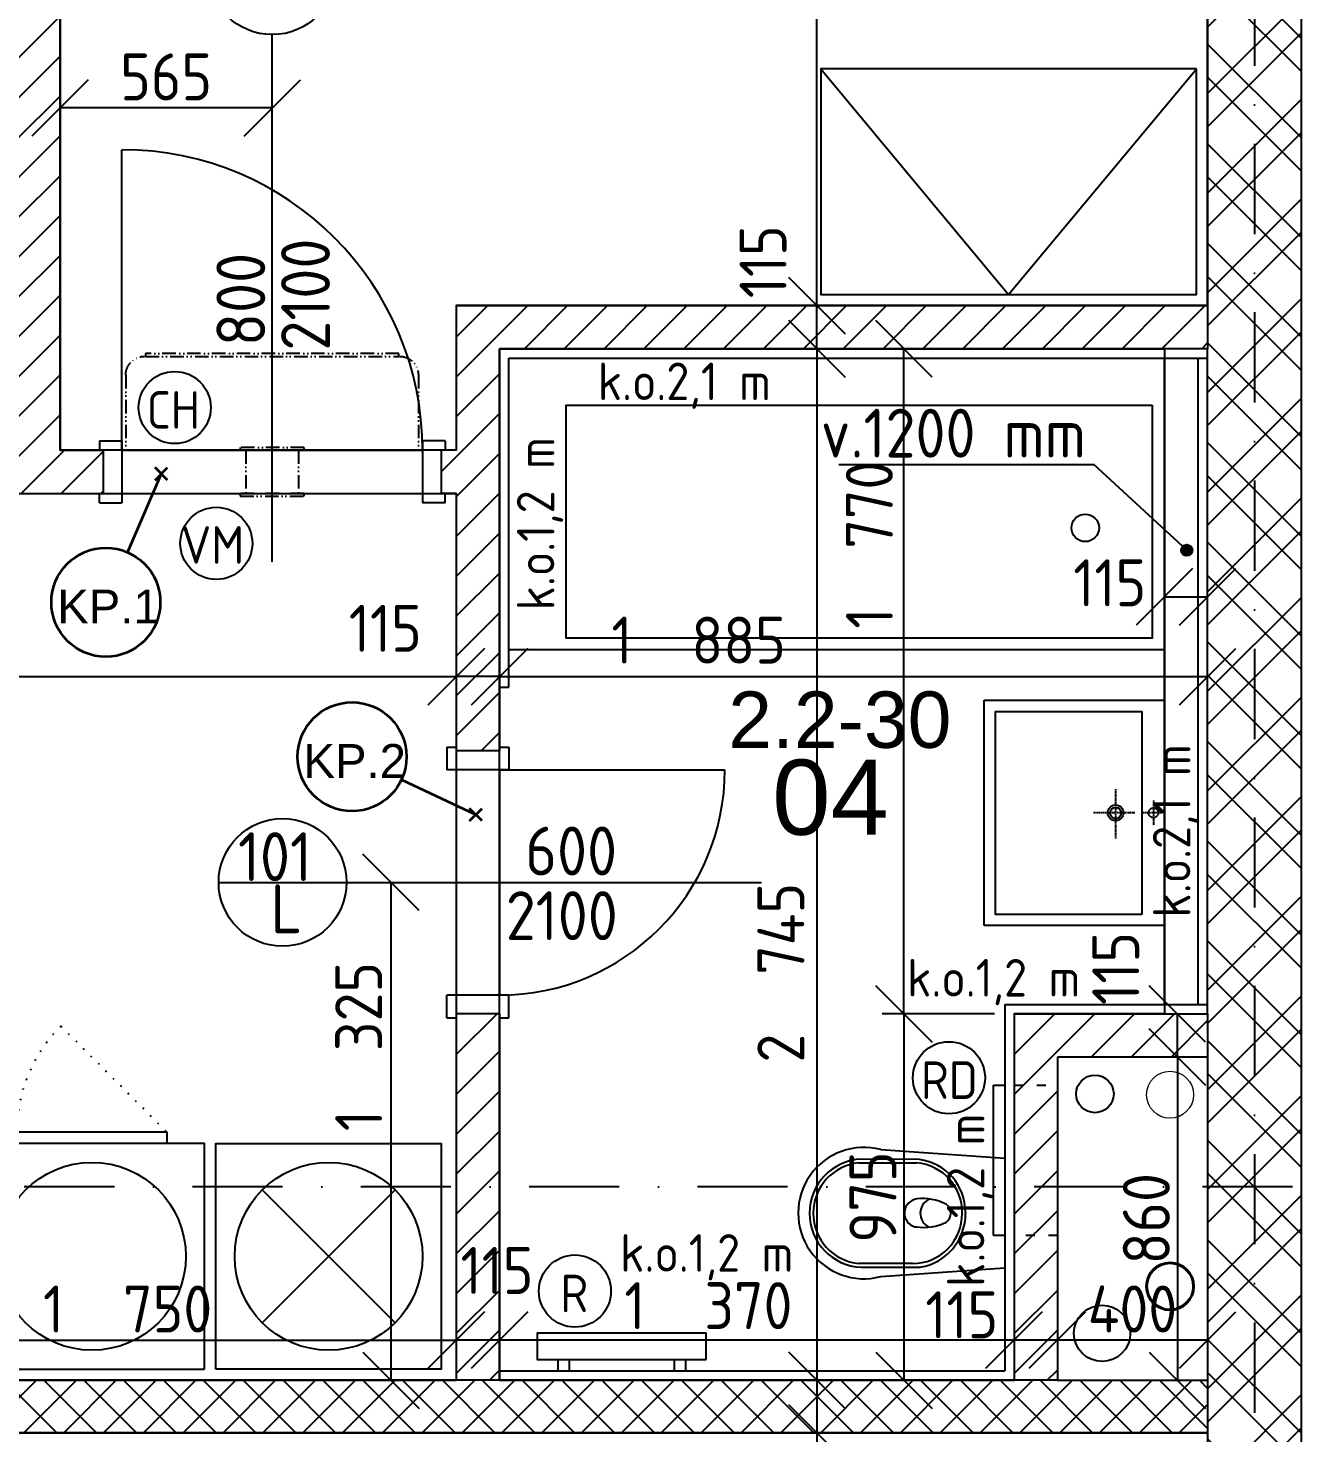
# Model space of a CAD drawing. Extents: x 4511820 to 5180432, y -1526536 to -944957.
# Drawn here: x 5004011 to 5007426, y -1252299 to -1248561 of the extents above; entities that cross this region are included whole.
import ezdxf

# ---------------------------------------------------------------- set-up
doc = ezdxf.new("R2010")
doc.units = 0
doc.header["$MEASUREMENT"] = 0
for name, pattern in [('ACAD_ISO03W100', [30, 12, -18]), ('ACAD_ISO07W100', [3.5, 0.5, -3]), ('ACAD_ISO12W100', [22, 12, -3, 0.5, -3, 0.5, -3]), ('BODKOCIARKOVANA_3', [5.6, 3, -1.3, 0, -1.3]), ('DASHED', [0.75, 0.5, -0.25])]:
    doc.linetypes.add(name, pattern=pattern)
doc.layers.get('0').update_dxf_attribs({"linetype": 'CONTINUOUS'})
doc.layers.get('Defpoints').update_dxf_attribs({"color": 61, "linetype": 'CONTINUOUS'})
for name, color, linetype in [('DVERE', 45, 'CONTINUOUS'), ('KÓTY', 4, 'CONTINUOUS'), ('MÚRY', 1, 'CONTINUOUS'), ('osi', 253, 'CONTINUOUS'), ('Plochy', 41, 'CONTINUOUS'), ('POPIS', 7, 'CONTINUOUS'), ('TENKÁ', 7, 'CONTINUOUS'), ('tzb', 153, 'CONTINUOUS'), ('Z-Kúrenie', 101, 'CONTINUOUS'), ('ZARIADENIE', 47, 'CONTINUOUS'), ('ZARIADENIE1', 145, 'CONTINUOUS'), ('ZARIADOVACIE', 144, 'CONTINUOUS'), ('ZZ-chladenie', 133, 'CONTINUOUS'), ('zz-vetr', 52, 'CONTINUOUS'), ('ŠRAFY', 82, 'CONTINUOUS')]:
    doc.layers.add(name, color=color, linetype=linetype)
for name, color, linetype, lineweight in [('preklady', 74, 'CONTINUOUS', 35), ('zz-kanal-daždová', 136, 'CONTINUOUS', 40), ('zz-kanal-splaskova', 37, 'CONTINUOUS', 18)]:
    doc.layers.add(name, color=color, linetype=linetype, lineweight=lineweight)
doc.styles.add('ARIAL', font='arial.ttf')
doc.styles.add('STYLE1', font='isocp.shx')
doc.dimstyles.new('STANDARD-50', dxfattribs={"dimtxt": 125, "dimasz": 150, "dimexe": 10, "dimexo": 200, "dimgap": 20, "dimtad": 1, "dimdsep": 46, "dimlunit": 6, "dimtxsty": 'STYLE1', "dimblk1": 'OBLIQUE', "dimblk2": 'OBLIQUE', "dimsah": 1, "dimcen": 2.5, "dimse1": 1, "dimse2": 1, "dimadec": 0, "dimazin": 0, "dimtfac": 1, "dimtmove": 1, "dimatfit": 3, "dimldrblk": 'OBLIQUE', "dimfxl": 1, "dimtolj": 1, "dimtzin": 0, "dimarcsym": 0})
pattern_1 = [(45, (515270.5, 214751.965), (-53.0330086, 53.0330086), [])]

# ---------------------------------------------------------------- blocks, each defined once
blk = doc.blocks.new('_OBLIQUE')
at = {"color": 0, "linetype": 'ByBlock'}
blk.add_line((-0.5, -0.5), (0.5, 0.5), dxfattribs=at)
blk = doc.blocks.new('*D13934')
at = {"layer": 'Defpoints', "color": 0}
for p in [(4980571, -1251714.2), (5007401, -1259734.2), (4980571, -1261503.9)]:
    blk.add_point(p, dxfattribs=at)
at = {"layer": 'KÓTY', "color": 0, "lineweight": -2}
blk.add_line((5007401, -1261503.9), (4980571, -1261503.9), dxfattribs=at)
at = {"layer": 'KÓTY', "color": 0, "linetype": 'ByBlock', "lineweight": -2, "xscale": 150, "yscale": 150, "zscale": 150, "rotation": 180}
blk.add_blockref('_OBLIQUE', (4980571, -1261503.9), dxfattribs=at)
at = {"layer": 'KÓTY', "color": 0, "linetype": 'ByBlock', "lineweight": -2, "xscale": 150, "yscale": 150, "zscale": 150}
blk.add_blockref('_OBLIQUE', (5007401, -1261503.9), dxfattribs=at)
at = {"layer": 'KÓTY', "color": 0, "insert": (4993986, -1261421.4), "char_height": 125, "attachment_point": 5, "style": 'STYLE1'}
blk.add_mtext('\\A1;26ﾠ830', dxfattribs=at)
blk = doc.blocks.new('sušička')
at = {"layer": 'ZARIADENIE1', "color": 8}
for p, q in [((4426735.8, -1162607.4), (4426382.2, -1162961)), ((4426382.2, -1162607.4), (4426735.8, -1162961))]:
    blk.add_line(p, q, dxfattribs=at)
blk.add_lwpolyline([(4426259, -1163084.2), (4426259, -1162484.2), (4426859, -1162484.2), (4426859, -1163084.2)], close=True, dxfattribs=at)
blk.add_circle((4426559, -1162784.2), 250, dxfattribs=at)
blk = doc.blocks.new('pračka')
at = {"layer": 'ZARIADENIE1', "color": 8, "linetype": 'ACAD_ISO07W100', "ltscale": 8}
blk.add_line((4536136.9, -1117296.3), (4536419.7, -1117579.2), dxfattribs=at)
at = {"layer": 'ZARIADENIE1', "color": 8}
for p, q in [((4536419.7, -1117579.2), (4536019.7, -1117579.2)), ((4536019.7, -1117609.2), (4536019.7, -1117579.2)), ((4536419.7, -1117609.2), (4536419.7, -1117579.2))]:
    blk.add_line(p, q, dxfattribs=at)
blk.add_lwpolyline([(4536519.7, -1118209.2), (4536519.7, -1117609.2), (4535919.7, -1117609.2), (4535919.7, -1118209.2)], close=True, dxfattribs=at)
blk.add_circle((4536219.7, -1117909.2), 250, dxfattribs=at)
at = {"layer": 'ZARIADENIE1', "color": 8, "linetype": 'ACAD_ISO07W100', "ltscale": 8}
blk.add_arc((4536419.7, -1117579.2), 400, 135, 180, dxfattribs=at)
blk = doc.blocks.new('SKRINA')
at = {"layer": 'ZARIADENIE'}
for p, q in [((4449069, -1324645.2), (4448469, -1324145.2)), ((4448469, -1325145.2), (4449069, -1324645.2))]:
    blk.add_line(p, q, dxfattribs=at)
blk.add_lwpolyline([(4448469, -1324145.2), (4448469, -1325145.2), (4449069, -1325145.2), (4449069, -1324145.2)], close=True, dxfattribs=at)
blk = doc.blocks.new('*D31033')
at = {"layer": 'Defpoints', "color": 0}
for p in [(5004096, -1248578.1), (5004661, -1248578.1), (5004096, -1248773)]:
    blk.add_point(p, dxfattribs=at)
at = {"layer": 'KÓTY', "color": 0, "lineweight": -2}
blk.add_line((5004661, -1248773), (5004096, -1248773), dxfattribs=at)
at = {"layer": 'KÓTY', "color": 0, "linetype": 'ByBlock', "lineweight": -2, "xscale": 150, "yscale": 150, "zscale": 150, "rotation": 180}
blk.add_blockref('_OBLIQUE', (5004096, -1248773), dxfattribs=at)
at = {"layer": 'KÓTY', "color": 0, "linetype": 'ByBlock', "lineweight": -2, "xscale": 150, "yscale": 150, "zscale": 150}
blk.add_blockref('_OBLIQUE', (5004661, -1248773), dxfattribs=at)
at = {"layer": 'KÓTY', "color": 0, "insert": (5004378.5, -1248690.5), "char_height": 125, "attachment_point": 5, "style": 'STYLE1'}
blk.add_mtext('\\A1;565', dxfattribs=at)
blk = doc.blocks.new('*D31038')
at = {"layer": 'Defpoints', "color": 0}
for p in [(5007151, -1251299.2), (5007070.5, -1252159.2), (5007151, -1252159.2)]:
    blk.add_point(p, dxfattribs=at)
at = {"layer": 'KÓTY', "color": 0, "lineweight": -2}
blk.add_line((5007070.5, -1251299.2), (5007070.5, -1252159.2), dxfattribs=at)
at = {"layer": 'KÓTY', "color": 0, "linetype": 'ByBlock', "lineweight": -2, "xscale": 150, "yscale": 150, "zscale": 150}
for p, rotation in [((5007070.5, -1251299.2), 90), ((5007070.5, -1252159.2), 270)]:
    blk.add_blockref('_OBLIQUE', p, dxfattribs=dict(at, rotation=rotation))
at = {"layer": 'KÓTY', "color": 0, "insert": (5006988, -1251729.2), "char_height": 125, "attachment_point": 5, "rotation": 90, "style": 'STYLE1'}
blk.add_mtext('\\A1;860', dxfattribs=at)
blk = doc.blocks.new('*D31040')
at = {"layer": 'Defpoints', "color": 0}
for p in [(5006751, -1252052), (5006751, -1252159.2), (5007151, -1252159.2)]:
    blk.add_point(p, dxfattribs=at)
at = {"layer": 'KÓTY', "color": 0, "lineweight": -2}
blk.add_line((5007151, -1252052), (5006751, -1252052), dxfattribs=at)
at = {"layer": 'KÓTY', "color": 0, "linetype": 'ByBlock', "lineweight": -2, "xscale": 150, "yscale": 150, "zscale": 150, "rotation": 180}
blk.add_blockref('_OBLIQUE', (5006751, -1252052), dxfattribs=at)
at = {"layer": 'KÓTY', "color": 0, "linetype": 'ByBlock', "lineweight": -2, "xscale": 150, "yscale": 150, "zscale": 150}
blk.add_blockref('_OBLIQUE', (5007151, -1252052), dxfattribs=at)
at = {"layer": 'KÓTY', "color": 0, "insert": (5006951, -1251969.5), "char_height": 125, "attachment_point": 5, "style": 'STYLE1'}
blk.add_mtext('\\A1;400', dxfattribs=at)
blk = doc.blocks.new('*D31042')
at = {"layer": 'Defpoints', "color": 0}
for p in [(5006636, -1252052), (5006636, -1252052), (5006751, -1252052)]:
    blk.add_point(p, dxfattribs=at)
at = {"layer": 'KÓTY', "color": 0, "lineweight": -2}
blk.add_line((5006751, -1252052), (5006636, -1252052), dxfattribs=at)
at = {"layer": 'KÓTY', "color": 0, "linetype": 'ByBlock', "lineweight": -2, "xscale": 150, "yscale": 150, "zscale": 150, "rotation": 180}
blk.add_blockref('_OBLIQUE', (5006636, -1252052), dxfattribs=at)
at = {"layer": 'KÓTY', "color": 0, "linetype": 'ByBlock', "lineweight": -2, "xscale": 150, "yscale": 150, "zscale": 150}
blk.add_blockref('_OBLIQUE', (5006751, -1252052), dxfattribs=at)
at = {"layer": 'KÓTY', "color": 0, "insert": (5006496.5, -1251985), "char_height": 125, "attachment_point": 5, "style": 'STYLE1'}
blk.add_mtext('\\A1;115', dxfattribs=at)
blk = doc.blocks.new('*D31043')
at = {"layer": 'Defpoints', "color": 0}
for p in [(5006751, -1251184.2), (5007070.5, -1251184.2), (5006751, -1251299.2)]:
    blk.add_point(p, dxfattribs=at)
at = {"layer": 'KÓTY', "color": 0, "lineweight": -2}
blk.add_line((5007070.5, -1251299.2), (5007070.5, -1251184.2), dxfattribs=at)
at = {"layer": 'KÓTY', "color": 0, "linetype": 'ByBlock', "lineweight": -2, "xscale": 150, "yscale": 150, "zscale": 150}
for p, rotation in [((5007070.5, -1251184.2), 90), ((5007070.5, -1251299.2), 270)]:
    blk.add_blockref('_OBLIQUE', p, dxfattribs=dict(at, rotation=rotation))
at = {"layer": 'KÓTY', "color": 0, "insert": (5006906.5, -1251063), "char_height": 125, "attachment_point": 5, "rotation": 90, "style": 'STYLE1'}
blk.add_mtext('\\A1;115', dxfattribs=at)
blk = doc.blocks.new('*D31044')
at = {"layer": 'Defpoints', "color": 0}
for p in [(5004096, -1248063.5), (5004096, -1249299.2), (5005151, -1249299.2)]:
    blk.add_point(p, dxfattribs=at)
at = {"layer": 'KÓTY', "color": 0, "lineweight": -2}
blk.add_line((5005151, -1248063.5), (5004096, -1248063.5), dxfattribs=at)
at = {"layer": 'KÓTY', "color": 0, "linetype": 'ByBlock', "lineweight": -2, "xscale": 150, "yscale": 150, "zscale": 150, "rotation": 180}
blk.add_blockref('_OBLIQUE', (5004096, -1248063.5), dxfattribs=at)
at = {"layer": 'KÓTY', "color": 0, "linetype": 'ByBlock', "lineweight": -2, "xscale": 150, "yscale": 150, "zscale": 150}
blk.add_blockref('_OBLIQUE', (5005151, -1248063.5), dxfattribs=at)
at = {"layer": 'KÓTY', "color": 0, "insert": (5004623.5, -1247981), "char_height": 125, "attachment_point": 5, "style": 'STYLE1'}
blk.add_mtext('\\A1;1ﾠ055', dxfattribs=at)
blk = doc.blocks.new('*D31045')
at = {"layer": 'Defpoints', "color": 0}
for p in [(5007151, -1248063.5), (5005151, -1249299.2), (5007151, -1249299.2)]:
    blk.add_point(p, dxfattribs=at)
at = {"layer": 'KÓTY', "color": 0, "lineweight": -2}
blk.add_line((5005151, -1248063.5), (5007151, -1248063.5), dxfattribs=at)
at = {"layer": 'KÓTY', "color": 0, "linetype": 'ByBlock', "lineweight": -2, "xscale": 150, "yscale": 150, "zscale": 150, "rotation": 180}
blk.add_blockref('_OBLIQUE', (5005151, -1248063.5), dxfattribs=at)
at = {"layer": 'KÓTY', "color": 0, "linetype": 'ByBlock', "lineweight": -2, "xscale": 150, "yscale": 150, "zscale": 150}
blk.add_blockref('_OBLIQUE', (5007151, -1248063.5), dxfattribs=at)
at = {"layer": 'KÓTY', "color": 0, "insert": (5006151, -1247981), "char_height": 125, "attachment_point": 5, "style": 'STYLE1'}
blk.add_mtext('\\A1;2ﾠ000', dxfattribs=at)
blk = doc.blocks.new('*D31046')
at = {"layer": 'Defpoints', "color": 0}
for p in [(5006636, -1251184.2), (5006342.5, -1252159.2), (5006636, -1252159.2)]:
    blk.add_point(p, dxfattribs=at)
at = {"layer": 'KÓTY', "color": 0, "lineweight": -2}
blk.add_line((5006342.5, -1251184.2), (5006342.5, -1252159.2), dxfattribs=at)
at = {"layer": 'KÓTY', "color": 0, "linetype": 'ByBlock', "lineweight": -2, "xscale": 150, "yscale": 150, "zscale": 150}
for p, rotation in [((5006342.5, -1251184.2), 90), ((5006342.5, -1252159.2), 270)]:
    blk.add_blockref('_OBLIQUE', p, dxfattribs=dict(at, rotation=rotation))
at = {"layer": 'KÓTY', "color": 0, "insert": (5006260, -1251671.7), "char_height": 125, "attachment_point": 5, "rotation": 90, "style": 'STYLE1'}
blk.add_mtext('\\A1;975', dxfattribs=at)
blk = doc.blocks.new('*D31047')
at = {"layer": 'Defpoints', "color": 0}
for p in [(5006342.5, -1249414.2), (5006636, -1249414.2), (5006636, -1251184.2)]:
    blk.add_point(p, dxfattribs=at)
at = {"layer": 'KÓTY', "color": 0, "lineweight": -2}
blk.add_line((5006342.5, -1251184.2), (5006342.5, -1249414.2), dxfattribs=at)
at = {"layer": 'KÓTY', "color": 0, "linetype": 'ByBlock', "lineweight": -2, "xscale": 150, "yscale": 150, "zscale": 150}
for p, rotation in [((5006342.5, -1249414.2), 90), ((5006342.5, -1251184.2), 270)]:
    blk.add_blockref('_OBLIQUE', p, dxfattribs=dict(at, rotation=rotation))
at = {"layer": 'KÓTY', "color": 0, "insert": (5006250.5, -1249935.5), "char_height": 125, "attachment_point": 5, "rotation": 90, "style": 'STYLE1'}
blk.add_mtext('\\A1;1ﾠ770', dxfattribs=at)
blk = doc.blocks.new('*D31048')
at = {"layer": 'Defpoints', "color": 0}
for p in [(5005266, -1249414.2), (5005266, -1252159.2), (5006111, -1252159.2)]:
    blk.add_point(p, dxfattribs=at)
at = {"layer": 'KÓTY', "color": 0, "lineweight": -2}
blk.add_line((5006111, -1249414.2), (5006111, -1252159.2), dxfattribs=at)
at = {"layer": 'KÓTY', "color": 0, "linetype": 'ByBlock', "lineweight": -2, "xscale": 150, "yscale": 150, "zscale": 150}
for p, rotation in [((5006111, -1249414.2), 90), ((5006111, -1252159.2), 270)]:
    blk.add_blockref('_OBLIQUE', p, dxfattribs=dict(at, rotation=rotation))
at = {"layer": 'KÓTY', "color": 0, "insert": (5006015, -1251074.5), "char_height": 125, "attachment_point": 5, "rotation": 90, "style": 'STYLE1'}
blk.add_mtext('\\A1;2ﾠ745', dxfattribs=at)
blk = doc.blocks.new('*D31049')
at = {"layer": 'Defpoints', "color": 0}
for p in [(5004858.3, -1250834.2), (5004858.3, -1252159.2), (5004977, -1252159.2)]:
    blk.add_point(p, dxfattribs=at)
at = {"layer": 'KÓTY', "color": 0, "lineweight": -2}
blk.add_line((5004977, -1250834.2), (5004977, -1252159.2), dxfattribs=at)
at = {"layer": 'KÓTY', "color": 0, "linetype": 'ByBlock', "lineweight": -2, "xscale": 150, "yscale": 150, "zscale": 150}
for p, rotation in [((5004977, -1250834.2), 90), ((5004977, -1252159.2), 270)]:
    blk.add_blockref('_OBLIQUE', p, dxfattribs=dict(at, rotation=rotation))
at = {"layer": 'KÓTY', "color": 0, "insert": (5004891, -1251271), "char_height": 125, "attachment_point": 5, "rotation": 90, "style": 'STYLE1'}
blk.add_mtext('\\A1;1ﾠ325', dxfattribs=at)
blk = doc.blocks.new('*D31050')
at = {"layer": 'Defpoints', "color": 0}
for p in [(5006111, -1249299.2), (5007151, -1249299.2), (5007151, -1249414.2)]:
    blk.add_point(p, dxfattribs=at)
at = {"layer": 'KÓTY', "color": 0, "lineweight": -2}
blk.add_line((5006111, -1249414.2), (5006111, -1249299.2), dxfattribs=at)
at = {"layer": 'KÓTY', "color": 0, "linetype": 'ByBlock', "lineweight": -2, "xscale": 150, "yscale": 150, "zscale": 150}
for p, rotation in [((5006111, -1249299.2), 90), ((5006111, -1249414.2), 270)]:
    blk.add_blockref('_OBLIQUE', p, dxfattribs=dict(at, rotation=rotation))
at = {"layer": 'KÓTY', "color": 0, "insert": (5005967.5, -1249182.5), "char_height": 125, "attachment_point": 5, "rotation": 90, "style": 'STYLE1'}
blk.add_mtext('\\A1;115', dxfattribs=at)
blk = doc.blocks.new('*D31051')
at = {"layer": 'Defpoints', "color": 0}
for p in [(5006111, -1245184.2), (5007151, -1245184.2), (5007151, -1249299.2)]:
    blk.add_point(p, dxfattribs=at)
at = {"layer": 'KÓTY', "color": 0, "lineweight": -2}
blk.add_line((5006111, -1249299.2), (5006111, -1245184.2), dxfattribs=at)
at = {"layer": 'KÓTY', "color": 0, "linetype": 'ByBlock', "lineweight": -2, "xscale": 150, "yscale": 150, "zscale": 150}
for p, rotation in [((5006111, -1245184.2), 90), ((5006111, -1249299.2), 270)]:
    blk.add_blockref('_OBLIQUE', p, dxfattribs=dict(at, rotation=rotation))
at = {"layer": 'KÓTY', "color": 0, "insert": (5006028.5, -1247241.7), "char_height": 125, "attachment_point": 5, "rotation": 90, "style": 'STYLE1'}
blk.add_mtext('\\A1;4ﾠ115', dxfattribs=at)
blk = doc.blocks.new('*D31054')
at = {"layer": 'Defpoints', "color": 0}
for p in [(5000811, -1249799.2), (5005151, -1249799.2), (5005151, -1250286.5)]:
    blk.add_point(p, dxfattribs=at)
at = {"layer": 'KÓTY', "color": 0, "lineweight": -2}
blk.add_line((5000811, -1250286.5), (5005151, -1250286.5), dxfattribs=at)
at = {"layer": 'KÓTY', "color": 0, "linetype": 'ByBlock', "lineweight": -2, "xscale": 150, "yscale": 150, "zscale": 150, "rotation": 180}
blk.add_blockref('_OBLIQUE', (5000811, -1250286.5), dxfattribs=at)
at = {"layer": 'KÓTY', "color": 0, "linetype": 'ByBlock', "lineweight": -2, "xscale": 150, "yscale": 150, "zscale": 150}
blk.add_blockref('_OBLIQUE', (5005151, -1250286.5), dxfattribs=at)
at = {"layer": 'KÓTY', "color": 0, "insert": (5002981, -1250204), "char_height": 125, "attachment_point": 5, "style": 'STYLE1'}
blk.add_mtext('\\A1;4ﾠ340', dxfattribs=at)
blk = doc.blocks.new('*D31055')
at = {"layer": 'Defpoints', "color": 0}
for p in [(5005151, -1250286.5), (5005151, -1250484.2), (5005266, -1250484.2)]:
    blk.add_point(p, dxfattribs=at)
at = {"layer": 'KÓTY', "color": 0, "lineweight": -2}
blk.add_line((5005266, -1250286.5), (5005151, -1250286.5), dxfattribs=at)
at = {"layer": 'KÓTY', "color": 0, "linetype": 'ByBlock', "lineweight": -2, "xscale": 150, "yscale": 150, "zscale": 150, "rotation": 180}
blk.add_blockref('_OBLIQUE', (5005151, -1250286.5), dxfattribs=at)
at = {"layer": 'KÓTY', "color": 0, "linetype": 'ByBlock', "lineweight": -2, "xscale": 150, "yscale": 150, "zscale": 150}
blk.add_blockref('_OBLIQUE', (5005266, -1250286.5), dxfattribs=at)
at = {"layer": 'KÓTY', "color": 0, "insert": (5004962, -1250158), "char_height": 125, "attachment_point": 5, "style": 'STYLE1'}
blk.add_mtext('\\A1;115', dxfattribs=at)
blk = doc.blocks.new('*D31056')
at = {"layer": 'Defpoints', "color": 0}
for p in [(5003401, -1251627.2), (5005151, -1251627.2), (5005151, -1252052)]:
    blk.add_point(p, dxfattribs=at)
at = {"layer": 'KÓTY', "color": 0, "lineweight": -2}
blk.add_line((5003401, -1252052), (5005151, -1252052), dxfattribs=at)
at = {"layer": 'KÓTY', "color": 0, "linetype": 'ByBlock', "lineweight": -2, "xscale": 150, "yscale": 150, "zscale": 150, "rotation": 180}
blk.add_blockref('_OBLIQUE', (5003401, -1252052), dxfattribs=at)
at = {"layer": 'KÓTY', "color": 0, "linetype": 'ByBlock', "lineweight": -2, "xscale": 150, "yscale": 150, "zscale": 150}
blk.add_blockref('_OBLIQUE', (5005151, -1252052), dxfattribs=at)
at = {"layer": 'KÓTY', "color": 0, "insert": (5004276, -1251969.5), "char_height": 125, "attachment_point": 5, "style": 'STYLE1'}
blk.add_mtext('\\A1;1ﾠ750', dxfattribs=at)
blk = doc.blocks.new('*D31057')
at = {"layer": 'Defpoints', "color": 0}
for p in [(5005266, -1252052), (5005266, -1252159.2), (5006636, -1252159.2)]:
    blk.add_point(p, dxfattribs=at)
at = {"layer": 'KÓTY', "color": 0, "lineweight": -2}
blk.add_line((5006636, -1252052), (5005266, -1252052), dxfattribs=at)
at = {"layer": 'KÓTY', "color": 0, "linetype": 'ByBlock', "lineweight": -2, "xscale": 150, "yscale": 150, "zscale": 150, "rotation": 180}
blk.add_blockref('_OBLIQUE', (5005266, -1252052), dxfattribs=at)
at = {"layer": 'KÓTY', "color": 0, "linetype": 'ByBlock', "lineweight": -2, "xscale": 150, "yscale": 150, "zscale": 150}
blk.add_blockref('_OBLIQUE', (5006636, -1252052), dxfattribs=at)
at = {"layer": 'KÓTY', "color": 0, "insert": (5005822, -1251960.5), "char_height": 125, "attachment_point": 5, "style": 'STYLE1'}
blk.add_mtext('\\A1;1ﾠ370', dxfattribs=at)
blk = doc.blocks.new('*D31058')
at = {"layer": 'Defpoints', "color": 0}
for p in [(5005151, -1252052), (5005151, -1252052), (5005266, -1252052)]:
    blk.add_point(p, dxfattribs=at)
at = {"layer": 'KÓTY', "color": 0, "lineweight": -2}
blk.add_line((5005266, -1252052), (5005151, -1252052), dxfattribs=at)
at = {"layer": 'KÓTY', "color": 0, "linetype": 'ByBlock', "lineweight": -2, "xscale": 150, "yscale": 150, "zscale": 150, "rotation": 180}
blk.add_blockref('_OBLIQUE', (5005151, -1252052), dxfattribs=at)
at = {"layer": 'KÓTY', "color": 0, "linetype": 'ByBlock', "lineweight": -2, "xscale": 150, "yscale": 150, "zscale": 150}
blk.add_blockref('_OBLIQUE', (5005266, -1252052), dxfattribs=at)
at = {"layer": 'KÓTY', "color": 0, "insert": (5005259.3, -1251867), "char_height": 125, "attachment_point": 5, "style": 'STYLE1'}
blk.add_mtext('\\A1;115', dxfattribs=at)
blk = doc.blocks.new('*D31059')
at = {"layer": 'Defpoints', "color": 0}
for p in [(5005266, -1249414.2), (5007151, -1249439.2), (5007151, -1250286.5)]:
    blk.add_point(p, dxfattribs=at)
at = {"layer": 'KÓTY', "color": 0, "lineweight": -2}
blk.add_line((5005266, -1250286.5), (5007151, -1250286.5), dxfattribs=at)
at = {"layer": 'KÓTY', "color": 0, "linetype": 'ByBlock', "lineweight": -2, "xscale": 150, "yscale": 150, "zscale": 150, "rotation": 180}
blk.add_blockref('_OBLIQUE', (5005266, -1250286.5), dxfattribs=at)
at = {"layer": 'KÓTY', "color": 0, "linetype": 'ByBlock', "lineweight": -2, "xscale": 150, "yscale": 150, "zscale": 150}
blk.add_blockref('_OBLIQUE', (5007151, -1250286.5), dxfattribs=at)
at = {"layer": 'KÓTY', "color": 0, "insert": (5005796, -1250189.5), "char_height": 125, "attachment_point": 5, "style": 'STYLE1'}
blk.add_mtext('\\A1;1ﾠ885', dxfattribs=at)
blk = doc.blocks.new('*D31060')
at = {"layer": 'Defpoints', "color": 0}
for p in [(5007036, -1250074.2), (5007151, -1250074.2), (5007151, -1250074.2)]:
    blk.add_point(p, dxfattribs=at)
at = {"layer": 'KÓTY', "color": 0, "lineweight": -2}
blk.add_line((5007036, -1250074.2), (5007151, -1250074.2), dxfattribs=at)
at = {"layer": 'KÓTY', "color": 0, "linetype": 'ByBlock', "lineweight": -2, "xscale": 150, "yscale": 150, "zscale": 150, "rotation": 180}
blk.add_blockref('_OBLIQUE', (5007036, -1250074.2), dxfattribs=at)
at = {"layer": 'KÓTY', "color": 0, "linetype": 'ByBlock', "lineweight": -2, "xscale": 150, "yscale": 150, "zscale": 150}
blk.add_blockref('_OBLIQUE', (5007151, -1250074.2), dxfattribs=at)
at = {"layer": 'KÓTY', "color": 0, "insert": (5006890.5, -1250037), "char_height": 125, "attachment_point": 5, "style": 'STYLE1'}
blk.add_mtext('\\A1;115', dxfattribs=at)
blk = doc.blocks.new('*D31061')
at = {"layer": 'Defpoints', "color": 0}
for p in [(5006111, -1252159.2), (5006111, -1252299.2), (5006111, -1252299.2)]:
    blk.add_point(p, dxfattribs=at)
at = {"layer": 'KÓTY', "color": 0, "lineweight": -2}
blk.add_line((5006111, -1252159.2), (5006111, -1252299.2), dxfattribs=at)
at = {"layer": 'KÓTY', "color": 0, "linetype": 'ByBlock', "lineweight": -2, "xscale": 150, "yscale": 150, "zscale": 150}
for p, rotation in [((5006111, -1252159.2), 90), ((5006111, -1252299.2), 270)]:
    blk.add_blockref('_OBLIQUE', p, dxfattribs=dict(at, rotation=rotation))
at = {"layer": 'KÓTY', "color": 0, "insert": (5006013, -1252441.5), "char_height": 125, "attachment_point": 5, "rotation": 90, "style": 'STYLE1'}
blk.add_mtext('\\A1;140', dxfattribs=at)
blk = doc.blocks.new('*D31062')
at = {"layer": 'Defpoints', "color": 0}
for p in [(5007151, -1252299.2), (5006111, -1258104.2), (5007151, -1258104.2)]:
    blk.add_point(p, dxfattribs=at)
at = {"layer": 'KÓTY', "color": 0, "lineweight": -2}
blk.add_line((5006111, -1252299.2), (5006111, -1258104.2), dxfattribs=at)
at = {"layer": 'KÓTY', "color": 0, "linetype": 'ByBlock', "lineweight": -2, "xscale": 150, "yscale": 150, "zscale": 150}
for p, rotation in [((5006111, -1252299.2), 90), ((5006111, -1258104.2), 270)]:
    blk.add_blockref('_OBLIQUE', p, dxfattribs=dict(at, rotation=rotation))
at = {"layer": 'KÓTY', "color": 0, "insert": (5006028.5, -1255201.7), "char_height": 125, "attachment_point": 5, "rotation": 90, "style": 'STYLE1'}
blk.add_mtext('\\A1;5ﾠ805', dxfattribs=at)
blk = doc.blocks.new('chlj3')
at = {"layer": 'ZZ-chladenie', "linetype": 'ACAD_ISO12W100', "ltscale": 3}
for p, q in [((5005195.8, -1151691.8), (5005395.8, -1151691.8)), ((5005195.8, -1152470.8), (5005395.8, -1152470.8))]:
    blk.add_line(p, q, dxfattribs=at)
blk.add_lwpolyline([(5005145.8, -1152419.2), (5005138.4, -1152419.2), (5005138.4, -1151744.5), (5005145.8, -1151744.5)], close=True, dxfattribs=at)
for centre, start, end in [((5005195.8, -1151741.8), 90, 180), ((5005195.8, -1152420.8), 180, 270)]:
    blk.add_arc(centre, 50, start, end, dxfattribs=at)

msp = doc.modelspace()

# ---------------------------------------------------------------- hatches: boundary and pattern name
at = {"layer": 'KÓTY'}
h = msp.add_hatch(color=256, dxfattribs=at)
h.dxf.hatch_style = 1
h.paths.add_polyline_path([(5007095.5, -1249965.207, 0.65381715), (5007106.522, -1249940.033, 1.52947961)])
at = {"layer": 'ŠRAFY', "ltscale": 0.25}
h = msp.add_hatch(dxfattribs=at)
h.set_pattern_fill('ANSI31', color=256, scale=600, style=0)
h.set_pattern_definition(pattern_1)
h.paths.add_polyline_path([(5004201, -1249684.226), (5004096, -1249684.226), (5004096, -1245184.226), (5003981, -1245184.226), (5003981, -1249684.226), (5003221, -1249684.226), (5003211, -1249684.226), (5003211, -1249799.226), (5003221, -1249799.226), (5003626, -1249799.226), (5004201, -1249799.226), (5004211, -1249799.226), (5004211, -1249684.226)])
at = {"layer": 'ŠRAFY'}
h = msp.add_hatch(dxfattribs=at)
h.set_pattern_fill('ANSI32', color=256, scale=500, angle=90)
h.set_pattern_definition([(135, (400449.4, -44587.94), (-132.5825215, -132.5825215), []), (135, (400449.4, -44499.55), (-132.5825215, -132.5825215), [])])
h.paths.add_polyline_path([(5007401, -1245184.226), (5007151, -1245184.226), (5007151, -1249299.226), (5007151, -1249414.226), (5007151, -1251184.226), (5007151, -1251299.226), (5007151, -1252159.226), (5007151, -1252299.226), (5007151, -1258104.226), (5007401, -1258104.226)])
h = msp.add_hatch(dxfattribs=at)
h.set_pattern_fill('ANSI32', color=256, scale=500)
h.set_pattern_definition([(45, (584112, 2493.08), (-132.5825215, 132.5825215), []), (45, (584200.39, 2493.08), (-132.5825215, 132.5825215), [])])
h.paths.add_polyline_path([(5007401, -1245184.226), (5007151, -1245184.226), (5007151, -1249299.226), (5007151, -1249414.226), (5007151, -1251184.226), (5007151, -1251299.226), (5007151, -1252159.226), (5007151, -1252299.226), (5007151, -1258104.226), (5007401, -1258104.226)])
at = {"layer": 'ŠRAFY', "ltscale": 0.25}
h = msp.add_hatch(dxfattribs=at)
h.set_pattern_fill('ANSI31', color=256, scale=600, style=0)
h.set_pattern_definition(pattern_1)
h.paths.add_polyline_path([(5005111, -1249684.226), (5005111, -1249799.226), (5005121, -1249799.226), (5005151, -1249799.226), (5005151, -1250474.226), (5005151, -1250484.226), (5005266, -1250484.226), (5005266, -1250474.226), (5005266, -1250314.226), (5005266, -1249414.226), (5007151, -1249414.226), (5007151, -1249299.226), (5005151, -1249299.226), (5005151, -1249684.226), (5005121, -1249684.226)])
h = msp.add_hatch(dxfattribs=at)
h.set_pattern_fill('ANSI31', color=256, scale=600, style=0)
h.set_pattern_definition(pattern_1)
h.paths.add_polyline_path([(5005266, -1252159.226), (5005266, -1251184.226), (5005151, -1251184.226), (5005151, -1252159.226)])
h = msp.add_hatch(dxfattribs=at)
h.set_pattern_fill('ANSI31', color=256, scale=600, style=0)
h.set_pattern_definition(pattern_1)
h.paths.add_polyline_path([(5006636, -1251184.226), (5006636, -1252159.226), (5006751, -1252159.226), (5006751, -1251299.226), (5007151, -1251299.226), (5007151, -1251184.226)])
h = msp.add_hatch(dxfattribs=at)
h.set_pattern_fill('ANSI37', color=256, scale=600, style=0)
h.set_pattern_definition([(45, (-3027222.4, 367531.64), (-53.0330086, 53.0330086), []), (135, (-3027222.4, 367531.64), (-53.0330086, -53.0330086), [])])
h.paths.add_polyline_path([(5005551, -1252299.226), (5005651, -1252299.226), (5005901, -1252299.226), (5007151, -1252299.226), (5007151, -1252159.226), (5006751, -1252159.226), (5006636, -1252159.226), (5005266, -1252159.226), (5005151, -1252159.226), (5003401, -1252159.226), (5003286, -1252159.226), (5003286, -1252299.226), (5003401, -1252299.226), (5004001, -1252299.226), (5004601, -1252299.226), (5005081, -1252299.226), (5005301, -1252299.226)])

# ---------------------------------------------------------------- linework, layer by layer
at = {"layer": 'DVERE', "ltscale": 0.25}
for p, q in [((5004661, -1249980.726), (5004661, -1248578.07)), ((5004261, -1249684.226), (5004261, -1248884.226)), ((5004201, -1249659.226), (5004261, -1249659.226)), ((5004201, -1249659.226), (5004201, -1249684.226)), ((5004261, -1249659.226), (5004261, -1249824.226)), ((5005061, -1249659.226), (5005061, -1249824.226)), ((5005121, -1249659.226), (5005061, -1249659.226)), ((5005121, -1249659.226), (5005121, -1249684.226)), ((5004261, -1249684.226), (5005061, -1249684.226)), ((5004201, -1249824.226), (5004201, -1249799.226)), ((5004261, -1249799.226), (5005061, -1249799.226)), ((5005121, -1249824.226), (5005121, -1249799.226)), ((5004201, -1249824.226), (5004261, -1249824.226)), ((5005121, -1249824.226), (5005061, -1249824.226)), ((5005126, -1250474.226), (5005126, -1250534.226)), ((5005126, -1250474.226), (5005151, -1250474.226)), ((5005266, -1250474.226), (5005291, -1250474.226)), ((5005291, -1250474.226), (5005291, -1250534.226)), ((5005291, -1250534.226), (5005126, -1250534.226)), ((5005151, -1250534.226), (5005151, -1251134.226)), ((5005266, -1250534.226), (5005266, -1251134.226)), ((5005266, -1250534.226), (5005866, -1250534.226)), ((5004518.344, -1250834.226), (5004858.344, -1250834.226)), ((5004858.344, -1250834.226), (5005963, -1250834.226)), ((5005291, -1251134.226), (5005126, -1251134.226)), ((5005126, -1251194.226), (5005126, -1251134.226)), ((5005291, -1251194.226), (5005291, -1251134.226)), ((5005126, -1251194.226), (5005151, -1251194.226)), ((5005266, -1251194.226), (5005291, -1251194.226))]:
    msp.add_line(p, q, dxfattribs=at)
for centre in [(5004661, -1248408.07), (5004688.344, -1250834.226)]:
    msp.add_circle(centre, 170, dxfattribs=at)
for centre, radius, start, end in [((5004261, -1249684.226), 800, 0, 90), ((5005266, -1250534.226), 600, 270, 0)]:
    msp.add_arc(centre, radius, start, end, dxfattribs=at)
at = {"layer": 'KÓTY'}
for p, q in [((5006169, -1249722.207), (5006848.5, -1249722.207)), ((5007095.5, -1249950.207), (5006848.5, -1249722.207)), ((5006583.5, -1251184.226), (5006285, -1251184.226))]:
    msp.add_line(p, q, dxfattribs=at)
msp.add_circle((5007095.5, -1249950.207), 15, dxfattribs=at)
at = {"layer": 'MÚRY'}
for p, q in [((5004096, -1245184.226), (5004096, -1249684.226)), ((5007151, -1249299.226), (5007151, -1245184.226)), ((5007151, -1249414.226), (5005266, -1249414.226)), ((5007151, -1250299.226), (5007151, -1249414.226)), ((5007151, -1251184.226), (5007151, -1249414.226)), ((5003211, -1249799.226), (5004211, -1249799.226)), ((5007151, -1251299.226), (5006751, -1251299.226)), ((5007151, -1252299.226), (5007151, -1258104.226))]:
    msp.add_line(p, q, dxfattribs=at)
at = {"layer": 'MÚRY', "ltscale": 0.25}
for p, q in [((5005151, -1249299.226), (5005151, -1249684.226)), ((5005151, -1249299.226), (5007151, -1249299.226)), ((5005266, -1249414.226), (5005266, -1250484.226)), ((5004096, -1249684.226), (5004211, -1249684.226)), ((5004211, -1249684.226), (5004211, -1249799.226)), ((5005111, -1249684.226), (5005111, -1249799.226)), ((5005151, -1249684.226), (5005111, -1249684.226)), ((5005151, -1249799.226), (5005111, -1249799.226)), ((5005151, -1249799.226), (5005151, -1250484.226)), ((5005266, -1250484.226), (5005151, -1250484.226)), ((5005151, -1251184.226), (5005151, -1252159.226)), ((5005266, -1251184.226), (5005151, -1251184.226)), ((5005266, -1251184.226), (5005266, -1252159.226)), ((5006636, -1251184.226), (5007151, -1251184.226)), ((5006636, -1251184.226), (5006636, -1252159.226)), ((5006751, -1251299.226), (5006751, -1252159.226)), ((5007151, -1251299.226), (5007151, -1252159.226)), ((5007151, -1251299.226), (5007151, -1252159.226)), ((5003401, -1252159.226), (5005151, -1252159.226)), ((5005266, -1252159.226), (5006636, -1252159.226)), ((5006751, -1252159.226), (5007151, -1252159.226)), ((5007151, -1252299.226), (5003401, -1252299.226))]:
    msp.add_line(p, q, dxfattribs=at)
at = {"layer": 'osi', "linetype": 'BODKOCIARKOVANA_3', "ltscale": 80}
for p, q in [((5007276, -1223327.035), (5007276, -1260844.226)), ((5041881, -1251644.226), (4978211, -1251644.226))]:
    msp.add_line(p, q, dxfattribs=at)
at = {"layer": 'Plochy'}
for points in [[(5004096, -1245184.226), (5007151, -1245184.226), (5007151, -1249299.226), (5005151, -1249299.226), (5005151, -1249684.226), (5004096, -1249684.226)], [(5005266, -1249414.226), (5007036, -1249414.226), (5007036, -1251184.226), (5006636, -1251184.226), (5006636, -1252159.226), (5005266, -1252159.226)], [(5001326, -1251984.226), (5001326, -1250854.226), (5000811, -1250854.226), (5000811, -1249799.226), (5005151, -1249799.226), (5005151, -1252159.226), (5003401, -1252159.226), (5003401, -1251419.226), (5003286, -1251419.226), (5003286, -1251984.226)], [(5000811, -1258104.226), (5000811, -1251984.226), (5003286, -1251984.226), (5003286, -1252919.226), (5003401, -1252919.226), (5003401, -1252299.226), (5007151, -1252299.226), (5007151, -1258104.226)]]:
    msp.add_lwpolyline(points, close=True, dxfattribs=at)
at = {"layer": 'preklady'}
for p, q in [((5004348.882, -1249763.651), (5004382.116, -1249730.417)), ((5004382.117, -1249763.652), (5004348.883, -1249730.418)), ((5004365.499, -1249747.034), (5004275.467, -1249955.6)), ((5005202.999, -1250654.034), (5005004.814, -1250561.222)), ((5005186.382, -1250670.651), (5005219.616, -1250637.417)), ((5005219.617, -1250670.652), (5005186.383, -1250637.418))]:
    msp.add_line(p, q, dxfattribs=at)
at = {"layer": 'preklady', "ltscale": 0.25}
for centre in [(5004218, -1250088.726), (5004873.5, -1250499.726)]:
    msp.add_circle(centre, 145, dxfattribs=at)
at = {"layer": 'TENKÁ'}
for p, q in [((5007401, -1258484.226), (5007401, -1244644.226)), ((5007151, -1249299.226), (5007151, -1249414.226)), ((5007151, -1251184.226), (5007151, -1251299.226)), ((5005266, -1252159.226), (5005151, -1252159.226)), ((5006751, -1252159.226), (5006636, -1252159.226)), ((5007151, -1252159.226), (5007151, -1252299.226))]:
    msp.add_line(p, q, dxfattribs=at)
at = {"layer": 'TENKÁ', "ltscale": 0.25}
for p, q in [((5005291, -1249439.226), (5007151, -1249439.226)), ((5005291, -1250314.226), (5005291, -1249439.226)), ((5007036, -1251159.226), (5007036, -1249439.226)), ((5007126, -1251159.226), (5007126, -1249439.226)), ((5005291, -1250214.226), (5007036, -1250214.226)), ((5005266, -1250314.226), (5005291, -1250314.226)), ((5006611, -1251159.226), (5006611, -1252134.226)), ((5006611, -1251159.226), (5007151, -1251159.226)), ((5005266, -1252134.226), (5006611, -1252134.226))]:
    msp.add_line(p, q, dxfattribs=at)
at = {"layer": 'tzb'}
for p, q in [((5006581, -1251774.226), (5006581, -1251374.226)), ((5006581, -1251374.226), (5006611, -1251374.226)), ((5006611, -1251774.226), (5006581, -1251774.226))]:
    msp.add_line(p, q, dxfattribs=at)
at = {"layer": 'tzb', "linetype": 'ACAD_ISO03W100', "ltscale": 2}
for p, q in [((5006636, -1251374.226), (5006751, -1251374.226)), ((5006751, -1251774.226), (5006636, -1251774.226))]:
    msp.add_line(p, q, dxfattribs=at)
at = {"layer": 'tzb'}
msp.add_circle((5006462.412, -1251354.094), 96, dxfattribs=at)
at = {"layer": 'Z-Kúrenie', "linetype": 'Continuous'}
for p, q in [((5005421, -1252104.226), (5005421, -1252134.226)), ((5005451, -1252104.226), (5005451, -1252134.226)), ((5005731, -1252104.226), (5005731, -1252134.226)), ((5005761, -1252104.226), (5005761, -1252134.226))]:
    msp.add_line(p, q, dxfattribs=at)
msp.add_lwpolyline([(5005816, -1252104.226), (5005816, -1252034.226), (5005366, -1252034.226), (5005366, -1252104.226)], close=True, dxfattribs=at)
msp.add_circle((5005466.69, -1251921.762), 96, dxfattribs=at)
at = {"layer": 'ZARIADOVACIE', "ltscale": 0.25}
for p, q in [((5006556, -1250949.226), (5006556, -1250349.226)), ((5006556, -1250349.226), (5007036, -1250349.226)), ((5007036, -1250949.226), (5006556, -1250949.226))]:
    msp.add_line(p, q, dxfattribs=at)
at = {"layer": 'ZARIADOVACIE', "linetype": 'DASHED'}
for p, q in [((5006906.229, -1250586.238), (5006906.229, -1250717.691)), ((5007006.652, -1250616.363), (5007006.652, -1250682.09)), ((5006956.893, -1250649.226), (5006847.348, -1250649.226)), ((5007031.299, -1250649.226), (5006979.265, -1250649.226))]:
    msp.add_line(p, q, dxfattribs=at)
at = {"layer": 'ZARIADOVACIE'}
for p, q in [((5006281.002, -1251545.413), (5006611, -1251568.489)), ((5006222.536, -1251580.579), (5006377.197, -1251580.579)), ((5006383.866, -1251571.682), (5006228.71, -1251570.555)), ((5006365.358, -1251848.589), (5006222.536, -1251848.589)), ((5006228.71, -1251858.444), (5006386.119, -1251858.444)), ((5006281.001, -1251883.039), (5006611, -1251859.964))]:
    msp.add_line(p, q, dxfattribs=at)
at = {"layer": 'ZARIADOVACIE', "linetype": 'Continuous'}
for p, q in [((5006498.032, -1251714.226), (5006497.21, -1251715.122)), ((5006506.12, -1251712.528), (5006506.684, -1251715.344)), ((5006372.002, -1251750.79), (5006375.712, -1251750.952))]:
    msp.add_line(p, q, dxfattribs=at)
at = {"layer": 'ZARIADOVACIE', "ltscale": 0.25}
for points in [[(5007003.528, -1249564.226), (5007003.528, -1250184.226), (5005443.528, -1250184.226), (5005443.528, -1249564.226)], [(5006976, -1250919.226), (5006586, -1250919.226), (5006586, -1250379.226), (5006976, -1250379.226)], [(5006976, -1250919.226), (5006586, -1250919.226), (5006586, -1250379.226), (5006976, -1250379.226)]]:
    msp.add_lwpolyline(points, close=True, dxfattribs=at)
msp.add_circle((5006825.305, -1249890.716), 36.624, dxfattribs=at)
at = {"layer": 'ZARIADOVACIE', "linetype": 'Continuous'}
for centre, radius in [((5006905.962, -1250648.953), 20.877), ((5006906.229, -1250649.226), 14.781)]:
    msp.add_circle(centre, radius, dxfattribs=at)
at = {"layer": 'ZARIADOVACIE', "linetype": 'DASHED'}
msp.add_circle((5007006.652, -1250648.913), 12.931, dxfattribs=at)
at = {"layer": 'ZARIADOVACIE', "linetype": 'Continuous'}
for centre, radius, start, end in [((5006235.768, -1251714.226), 174.768, 74.999903, 284.999834), ((5006235.084, -1251714.5), 144.085, 92.535471, 267.464529), ((5006235.644, -1251714.584), 134.645, 95.586614, 264.413386), ((5006364.735, -1251713.296), 133.3, 359.600093, 84.635422), ((5006365.42, -1251711.174), 140.707, 359.449007, 82.467037), ((5006381.688, -1251714.226), 37.825, 96.725682, 255.163801), ((5006393.083, -1251810), 134.275, 62.591351, 96.76835), ((5006427.403, -1251714.794), 41.261, 113.590956, 243.232972), ((5006365.337, -1251716.706), 131.883, 270.009129, 0.688221), ((5006361.856, -1251715.663), 144.828, 279.644186, 0.125906), ((5006437.292, -1251714.722), 29.701, 305.733795, 53.655963), ((5006395.092, -1251614.113), 138.205, 261.939221, 295.522023)]:
    msp.add_arc(centre, radius, start, end, dxfattribs=at)
at = {"layer": 'ZZ-chladenie'}
msp.add_circle((5004401.226, -1249570.515), 96, dxfattribs=at)
at = {"layer": 'zz-kanal-daždová'}
msp.add_circle((5007051, -1251909.226), 62.5, dxfattribs=at)
at = {"layer": 'zz-kanal-splaskova'}
msp.add_circle((5007051, -1251399.226), 62.5, dxfattribs=at)
at = {"layer": 'zz-vetr', "linetype": 'ACAD_ISO12W100', "lineweight": -2, "ltscale": 3}
for p, q in [((5004591, -1249684.226), (5004591, -1249799.226)), ((5004731, -1249684.226), (5004731, -1249799.226))]:
    msp.add_line(p, q, dxfattribs=at)
for points in [[(5004746, -1249684.226), (5004746, -1249677.226), (5004576, -1249677.226), (5004576, -1249684.226)], [(5004746, -1249806.226), (5004746, -1249799.226), (5004576, -1249799.226), (5004576, -1249806.226)]]:
    msp.add_lwpolyline(points, close=True, dxfattribs=at)
at = {"layer": 'zz-vetr'}
for centre, radius in [((5004512.137, -1249931.898), 96), ((5006851, -1251397.139), 49.92), ((5006870.054, -1252034.226), 75.006)]:
    msp.add_circle(centre, radius, dxfattribs=at)

# ---------------------------------------------------------------- block references
at = {"layer": 'TENKÁ'}
for name, p in [('pračka', (467961.253, -133920.035)), ('sušička', (578252, -89045.035))]:
    msp.add_blockref(name, p, dxfattribs=at)
at = {"layer": 'ZARIADENIE', "color": 2, "rotation": 270.0000000000001}
msp.add_blockref('SKRINA', (6331266.191, 3199799.774), dxfattribs=at)
at = {"layer": 'ZZ-chladenie', "xscale": -1, "rotation": 89.99999999999993}
msp.add_blockref('chlj3', (3852579.119, 3755711.595), dxfattribs=at)

# ---------------------------------------------------------------- texts
at = {"layer": 'DVERE', "style": 'STYLE1'}
for s, p in [('101', (5004569.814, -1250830.726)), ('L', (5004656.814, -1250969.363))]:
    msp.add_text(s, height=130, dxfattribs=at).set_placement(p)
at = {"layer": 'POPIS', "lineweight": 40, "ltscale": 0.25, "style": 'ARIAL'}
for s, height, p in [('2.2-30', 150, (5005874.911, -1250476.114)), ('04', 200, (5005991.811, -1250707.496))]:
    msp.add_text(s, height=height, dxfattribs=at).set_placement(p)
at = {"layer": 'preklady', "linetype": 'Continuous', "lineweight": 20, "style": 'ARIAL'}
for s, p in [('KP.1', (5004088.736, -1250144.983)), ('KP.2', (5004744.236, -1250555.983))]:
    msp.add_text(s, height=90, dxfattribs=at).set_placement(p)
at = {"layer": 'TENKÁ', "linetype": 'Continuous', "style": 'STYLE1'}
for s, height, p in [('2100', 130, (5004814.524, -1249418.966)), ('800', 130, (5004642.417, -1249406.945)), ('k.o.1,2 m', 100, (5005412.198, -1250110.263)), ('k.o.2,1 m', 100, (5007105.381, -1250927.667)), ('k.o.1,2 m', 100, (5006556.955, -1251910.603))]:
    msp.add_text(s, height=height, rotation=90, dxfattribs=at).set_placement(p)
for s, height, p in [('k.o.2,1 m', 100, (5005527.536, -1249550.666)), ('v.1200 mm', 130, (5006120.872, -1249703.624)), ('600', 130, (5005334.429, -1250815.643)), ('2100', 130, (5005282.655, -1250987.75)), ('k.o.1,2 m', 100, (5006351.028, -1251138.035)), ('k.o.1,2 m', 100, (5005587.166, -1251870.254))]:
    msp.add_text(s, height=height, dxfattribs=at).set_placement(p)
at = {"layer": 'tzb', "style": 'STYLE1'}
msp.add_text('RD', height=100, dxfattribs=at).set_placement((5006387.784, -1251410.294))
at = {"layer": 'Z-Kúrenie', "linetype": 'Continuous', "style": 'STYLE1'}
msp.add_text('R', height=100, dxfattribs=at).set_placement((5005428.063, -1251977.962))
at = {"layer": 'ZZ-chladenie', "style": 'STYLE1'}
msp.add_text('CH', height=100, dxfattribs=at).set_placement((5004326.598, -1249626.714))
at = {"layer": 'zz-vetr', "style": 'STYLE1'}
msp.add_text('VM', height=100, dxfattribs=at).set_placement((5004417.83, -1249985.911))

# ---------------------------------------------------------------- dimensions: what is measured, and where the dimension line sits
at = {"layer": 'KÓTY'}
for base, p1, p2, picture, middle in [((5006111, -1245184.226), (5007151, -1249299.226), (5007151, -1245184.226), '*D31051', (5006028.457, -1247241.726)), ((5006342.5, -1252159.226), (5006636, -1251184.226), (5006636, -1252159.226), '*D31046', (5006260, -1251671.726)), ((5007070.5, -1252159.226), (5007151, -1251299.226), (5007151, -1252159.226), '*D31038', (5006988, -1251729.226)), ((5006111, -1258104.226), (5007151, -1252299.226), (5007151, -1258104.226), '*D31062', (5006028.457, -1255201.726))]:
    dim = msp.add_linear_dim(base=base, p1=p1, p2=p2, angle=90, dimstyle='STANDARD-50', dxfattribs=at)
    dim.commit()
    dim.dimension.update_dxf_attribs({"geometry": picture, "text_midpoint": middle})
for base, p1, p2, picture, middle in [((5004096, -1248063.535), (5005151, -1249299.226), (5004096, -1249299.226), '*D31044', (5004623.5, -1247980.992)), ((5007151, -1248063.535), (5005151, -1249299.226), (5007151, -1249299.226), '*D31045', (5006151, -1247980.992)), ((5004096, -1248773.035), (5004661, -1248578.07), (5004096, -1248578.07), '*D31033', (5004378.5, -1248690.535)), ((5005151, -1250286.535), (5000811, -1249799.226), (5005151, -1249799.226), '*D31054', (5002981, -1250203.992)), ((5005151, -1252052.035), (5003401, -1251627.226), (5005151, -1251627.226), '*D31056', (5004276, -1251969.492)), ((4980571, -1261503.918), (5007401, -1259734.226), (4980571, -1251714.226), '*D13934', (4993986, -1261421.375)), ((5005151, -1252052.035), (5005266, -1252052.035), (5005151, -1252052.035), '*D31058', (5005259.25, -1251867.035)), ((5006751, -1252052.035), (5007151, -1252159.226), (5006751, -1252159.226), '*D31040', (5006951, -1251969.535))]:
    dim = msp.add_linear_dim(base=base, p1=p1, p2=p2, dimstyle='STANDARD-50', dxfattribs=at)
    dim.commit()
    dim.dimension.update_dxf_attribs({"geometry": picture, "text_midpoint": middle})
for base, p1, p2, picture, middle in [((5006111, -1249299.226), (5007151, -1249414.226), (5007151, -1249299.226), '*D31050', (5006050, -1249182.535)), ((5006111, -1252159.226), (5005266, -1249414.226), (5005266, -1252159.226), '*D31048', (5006097.5, -1251074.535)), ((5006342.5, -1249414.226), (5006636, -1251184.226), (5006636, -1249414.226), '*D31047', (5006333, -1249935.535)), ((5004977, -1252159.226), (5004858.344, -1250834.226), (5004858.344, -1252159.226), '*D31049', (5004973.5, -1251271.035)), ((5007070.5, -1251184.226), (5006751, -1251299.226), (5006751, -1251184.226), '*D31043', (5006989, -1251063.035)), ((5006111, -1252299.226), (5006111, -1252159.226), (5006111, -1252299.226), '*D31061', (5006095.5, -1252441.535))]:
    dim = msp.add_linear_dim(base=base, p1=p1, p2=p2, angle=90, dimstyle='STANDARD-50', dxfattribs=at)
    dim.commit()
    dim.dimension.update_dxf_attribs({"geometry": picture, "text_midpoint": middle, "dimtype": 160})
for base, p1, p2, picture, middle in [((5007151, -1250286.535), (5005266, -1249414.226), (5007151, -1249439.226), '*D31059', (5005796, -1250272.035)), ((5007151, -1250074.226), (5007036, -1250074.226), (5007151, -1250074.226), '*D31060', (5006890.5, -1250119.535)), ((5005151, -1250286.535), (5005266, -1250484.226), (5005151, -1250484.226), '*D31055', (5004962, -1250240.535)), ((5005266, -1252052.035), (5006636, -1252159.226), (5005266, -1252159.226), '*D31057', (5005822, -1252043.035)), ((5006636, -1252052.035), (5006751, -1252052.035), (5006636, -1252052.035), '*D31042', (5006496.5, -1252067.535))]:
    dim = msp.add_linear_dim(base=base, p1=p1, p2=p2, dimstyle='STANDARD-50', dxfattribs=at)
    dim.commit()
    dim.dimension.update_dxf_attribs({"geometry": picture, "text_midpoint": middle, "dimtype": 160})

doc.saveas('drawing.dxf')
